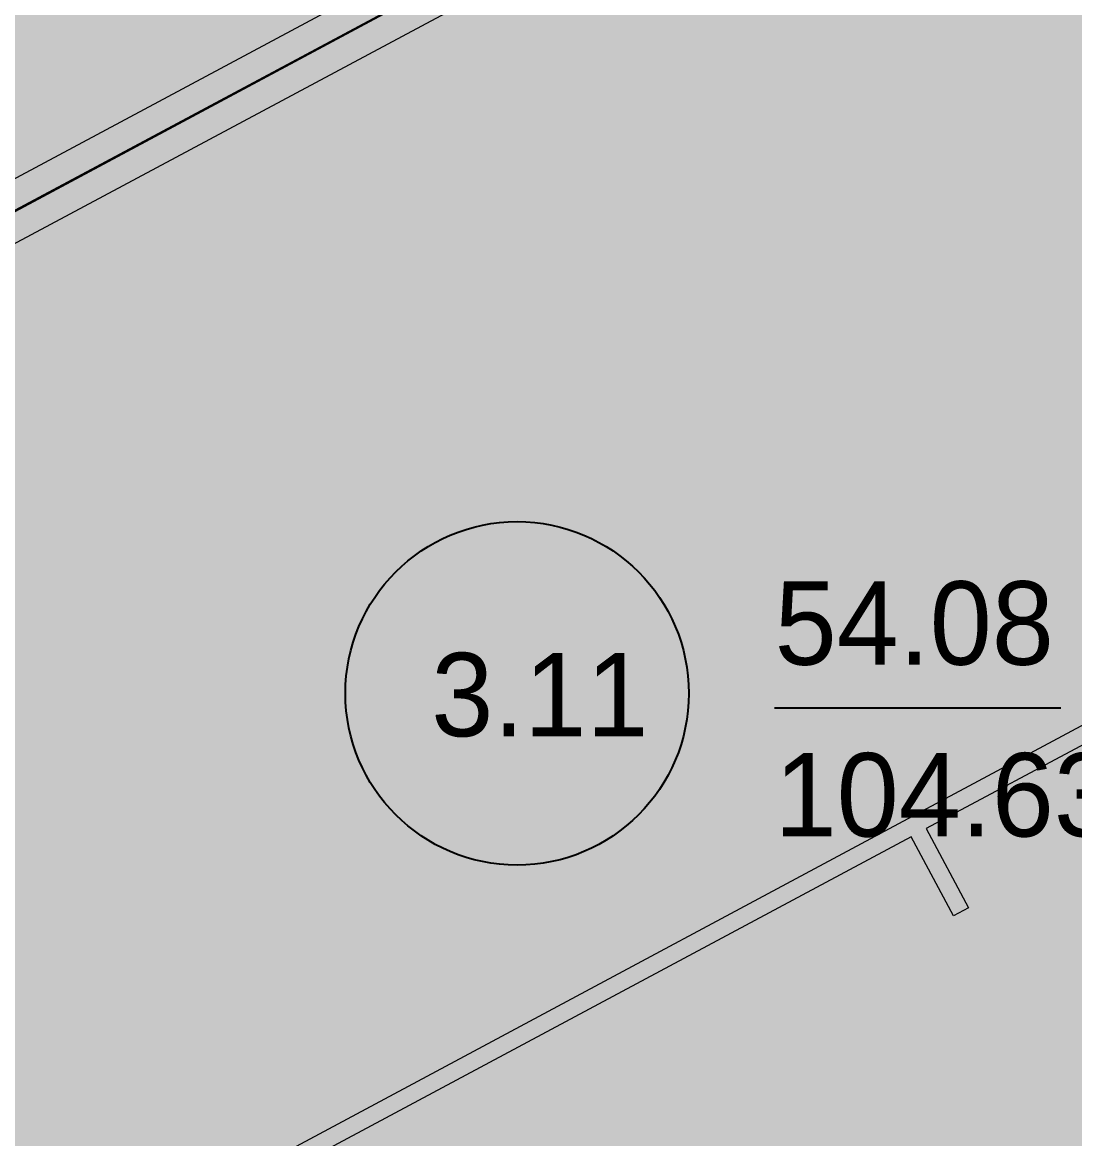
# Model space of a CAD drawing. Header units: millimetres. Extents: x 0 to 224629, y -187555 to 25097.
# Drawn here: x 67547 to 71224, y -158791 to -154890 of the extents above; entities that cross this region are included whole.
import ezdxf

# ---------------------------------------------------------------- set-up
doc = ezdxf.new("R2010")
doc.units = ezdxf.units.MM
doc.linetypes.add('Solid', pattern=[0])
for name, color, linetype, lineweight in [('Inner Walls', 5, 'Solid', 0), ('One-Bedroom Apartment', 252, 'Solid', 25), ('Room Walls', 47, 'Solid', 35), ('Three-Bedroom Apartment', 151, 'Solid', 25)]:
    doc.layers.add(name, color=color, linetype=linetype, lineweight=lineweight)
doc.styles.add('Dialog.plain', font='Dialog.plain')

msp = doc.modelspace()

# ---------------------------------------------------------------- hatches: boundary and pattern name
at = {"layer": 'One-Bedroom Apartment', "linetype": 'Solid', "lineweight": 25}
msp.add_hatch(color=250, dxfattribs=at).paths.add_polyline_path([(63927, -153743), (71597, -149637), (79267, -145531), (80819, -148430), (75076, -151505), (74840, -151064), (74839, -151063), (74837, -151061), (74836, -151060), (74834, -151060), (74832, -151059), (74830, -151059), (74828, -151060), (74826, -151060), (72909, -152087), (70991, -153113), (70989, -153114), (70988, -153116), (70987, -153117), (70986, -153119), (70986, -153121), (70986, -153123), (70986, -153125), (70987, -153127), (71223, -153568), (71223, -153568), (71049, -153661), (70813, -153220), (70812, -153218), (70810, -153217), (70809, -153216), (70807, -153215), (70805, -153215), (70803, -153215), (70801, -153215), (70799, -153216), (69074, -154140), (69072, -154141), (69070, -154142), (69069, -154144), (69069, -154146), (69068, -154148), (69068, -154150), (69069, -154152), (69069, -154153), (69305, -154594), (69305, -154594), (65479, -156642)], flags=0)
at = {"layer": 'Three-Bedroom Apartment', "linetype": 'Solid', "lineweight": 25}
h = msp.add_hatch(color=150, dxfattribs=at)
h.paths.add_polyline_path([(65876, -156430), (73149, -152536), (80423, -148643), (82015, -151618), (83608, -154594), (80058, -156495), (79869, -156142), (79868, -156140), (79866, -156139), (79865, -156138), (79863, -156137), (79861, -156137), (79859, -156137), (79857, -156137), (79855, -156138), (77023, -157654), (75624, -155041), (74742, -155512), (73861, -155985), (75165, -158422), (75165, -158422), (71969, -160132), (71968, -160134), (71966, -160135), (71965, -160137), (71965, -160138), (71964, -160140), (71964, -160142), (71965, -160144), (71965, -160146), (72248, -160675), (72248, -160675), (69062, -162381), (67469, -159406)], flags=0)
h.paths.add_polyline_path([(79064, -153765), (78828, -153324), (78827, -153323), (78826, -153321), (78824, -153320), (78823, -153320), (78821, -153319), (78819, -153319), (78817, -153320), (78815, -153320), (77377, -154090), (77375, -154091), (77374, -154093), (77373, -154094), (77372, -154096), (77372, -154098), (77372, -154100), (77372, -154102), (77373, -154104), (77609, -154545), (77610, -154546), (77611, -154548), (77613, -154549), (77615, -154549), (77616, -154550), (77618, -154550), (77620, -154549), (77622, -154549), (79060, -153779), (79062, -153778), (79063, -153776), (79064, -153775), (79065, -153773), (79066, -153771), (79066, -153769), (79065, -153767)], flags=0)

# ---------------------------------------------------------------- linework, layer by layer
at = {"layer": 'Inner Walls', "color": 47, "linetype": 'Solid', "lineweight": 15}
for p, q in [((66030, -156234), (69170, -154553)), ((69353, -154682), (66143, -156400))]:
    msp.add_line(p, q, dxfattribs=at)
at = {"layer": 'One-Bedroom Apartment', "color": 250, "linetype": 'Solid', "lineweight": 25}
msp.add_line((69305, -154594), (65479, -156642), dxfattribs=at)
at = {"layer": 'Room Walls', "color": 47, "linetype": 'Solid', "lineweight": 9}
for p, q in [((67675, -159261), (72367, -156749)), ((72409, -156796), (70706, -157707)), ((70706, -157707), (70854, -157984)), ((70653, -157736), (67703, -159314)), ((70801, -158012), (70653, -157736)), ((70854, -157984), (70801, -158012))]:
    msp.add_line(p, q, dxfattribs=at)
at = {"layer": 'Three-Bedroom Apartment', "color": 150, "linetype": 'Solid', "lineweight": 25}
msp.add_line((65876, -156430), (73149, -152536), dxfattribs=at)
at = {"layer": 'Three-Bedroom Apartment', "color": 7, "linetype": 'Solid', "lineweight": 25}
msp.add_line((70176, -157285), (71176, -157285), dxfattribs=at)
msp.add_circle((69276, -157235), 600, dxfattribs=at)

# ---------------------------------------------------------------- texts
at = {"layer": 'Three-Bedroom Apartment', "color": 7, "linetype": 'Solid', "lineweight": 25, "style": 'Dialog.plain'}
for s, p in [('54.08', (70176, -157135)), ('3.11', (68976, -157385)), ('104.63', (70176, -157735))]:
    msp.add_text(s, height=291.61, dxfattribs=at).set_placement(p)

doc.saveas('drawing.dxf')
